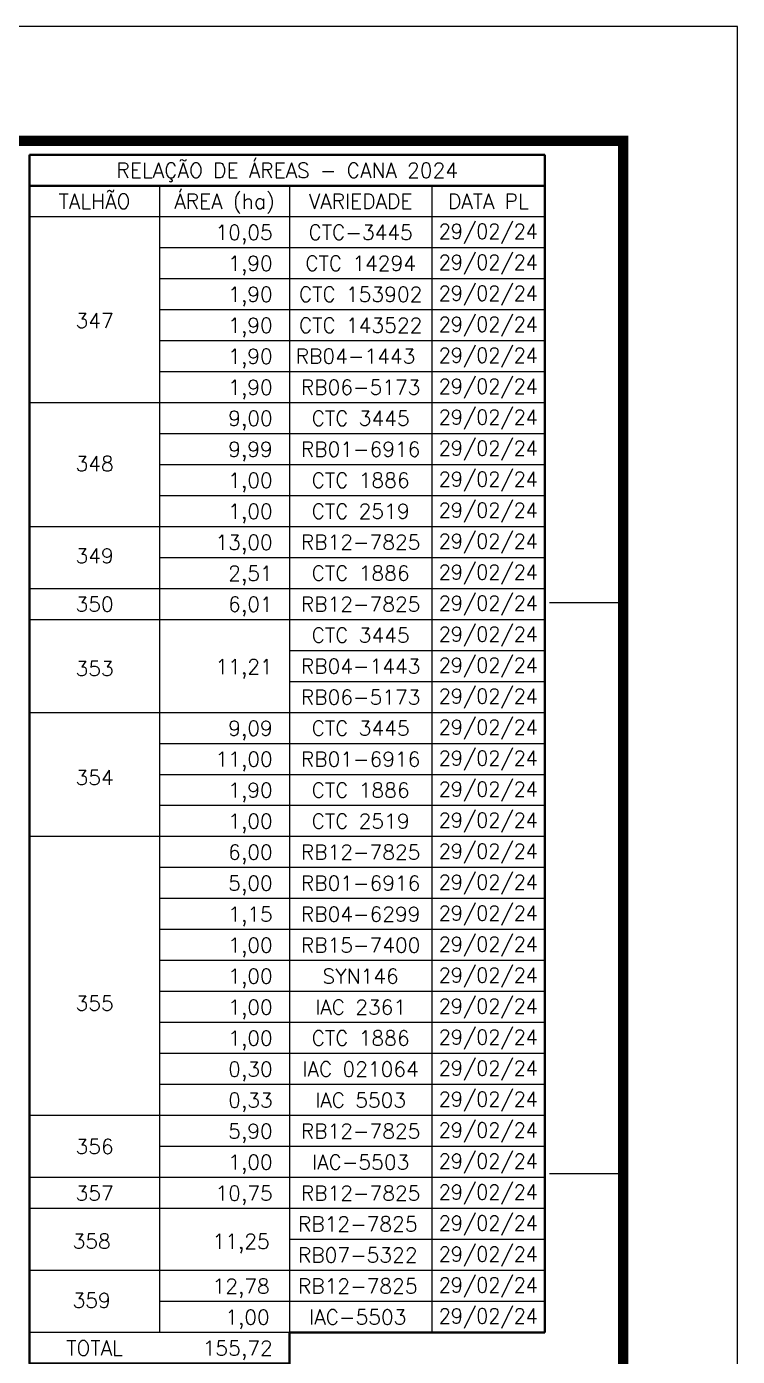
# Model space of a CAD drawing. Extents: x 729642 to 735582, y 7828609 to 7832809.
# Drawn here: x 734337 to 735582, y 7830480 to 7832809 of the extents above; entities that cross this region are included whole.
import ezdxf
from ezdxf.enums import TextEntityAlignment as Align

# ---------------------------------------------------------------- set-up
doc = ezdxf.new("R2010")
doc.units = 0
doc.header["$MEASUREMENT"] = 0
doc.linetypes.add('LIN0', pattern=[0])
for name, color, linetype in [('MALHA', 8, 'Continuous'), ('MARGEM', 5, 'Continuous'), ('QUADRO_DE_AREAS_CANA_ANTIGA', 7, 'Continuous')]:
    doc.layers.add(name, color=color, linetype=linetype)
doc.styles.add('Simplex', font='simplex.shx')

msp = doc.modelspace()

# ---------------------------------------------------------------- linework, layer by layer
at = {"layer": 'MALHA'}
for p, q in [((735252.7, 7831800), (735382, 7831800)), ((735252.7, 7830800), (735382, 7830800))]:
    msp.add_line(p, q, dxfattribs=at)
at = {"layer": 'MARGEM', "color": 174, "linetype": 'LIN0', "flags": 128}
msp.add_lwpolyline([(735582, 7832808.8), (729642, 7832808.8), (729642, 7828608.8), (735582, 7828608.8)], close=True, dxfattribs=at)
at = {"layer": 'MARGEM', "color": 174, "linetype": 'LIN0', "const_width": 18.2, "flags": 128}
msp.add_lwpolyline([(735382, 7832608.8), (729842, 7832608.8), (729842, 7828808.8), (735382, 7828808.8)], close=True, dxfattribs=at)
at = {"layer": 'QUADRO_DE_AREAS_CANA_ANTIGA', "color": 174, "linetype": 'ByBlock', "lineweight": 40}
for p, q in [((735244.6, 7832584.2), (734341.9, 7832584.2)), ((735244.6, 7832529.9), (734341.9, 7832529.9))]:
    msp.add_line(p, q, dxfattribs=at)
at = {"layer": 'QUADRO_DE_AREAS_CANA_ANTIGA', "linetype": 'Continuous'}
for p, q in [((734569.6, 7832529.9), (734569.6, 7830521.5)), ((734797.3, 7832529.9), (734797.3, 7830521.5)), ((735046.4, 7832529.9), (735046.4, 7830521.5)), ((735244.6, 7832475.6), (734341.9, 7832475.6)), ((735244.6, 7832421.3), (734569.6, 7832421.3)), ((735244.6, 7832367.1), (734569.6, 7832367.1)), ((735244.6, 7832312.8), (734569.6, 7832312.8)), ((735244.6, 7832258.5), (734569.6, 7832258.5)), ((735244.6, 7832204.2), (734569.6, 7832204.2)), ((735244.6, 7832149.9), (734341.9, 7832149.9)), ((735244.6, 7832095.7), (734569.6, 7832095.7)), ((735244.6, 7832041.4), (734569.6, 7832041.4)), ((735244.6, 7831987.1), (734569.6, 7831987.1)), ((735244.6, 7831932.8), (734341.9, 7831932.8)), ((735244.6, 7831878.5), (734569.6, 7831878.5)), ((735244.6, 7831824.2), (734341.9, 7831824.2)), ((735244.6, 7831770), (734341.9, 7831770)), ((735244.6, 7831715.7), (734797.3, 7831715.7)), ((735244.6, 7831661.4), (734797.3, 7831661.4)), ((735244.6, 7831607.1), (734341.9, 7831607.1)), ((735244.6, 7831552.8), (734569.6, 7831552.8)), ((735244.6, 7831498.5), (734569.6, 7831498.5)), ((735244.6, 7831444.3), (734569.6, 7831444.3)), ((735244.6, 7831390), (734341.9, 7831390)), ((735244.6, 7831335.7), (734569.6, 7831335.7)), ((735244.6, 7831281.4), (734569.6, 7831281.4)), ((735244.6, 7831227.1), (734569.6, 7831227.1)), ((735244.6, 7831172.9), (734569.6, 7831172.9)), ((735244.6, 7831118.6), (734569.6, 7831118.6)), ((735244.6, 7831064.3), (734569.6, 7831064.3)), ((735244.6, 7831010), (734569.6, 7831010)), ((735244.6, 7830955.7), (734569.6, 7830955.7)), ((735244.6, 7830901.4), (734341.9, 7830901.4)), ((735244.6, 7830847.2), (734569.6, 7830847.2)), ((735244.6, 7830792.9), (734341.9, 7830792.9)), ((735244.6, 7830684.3), (734797.3, 7830684.3)), ((735244.6, 7830630), (734341.9, 7830630)), ((735244.6, 7830575.8), (734569.6, 7830575.8)), ((734797.3, 7830521.5), (734341.9, 7830521.5))]:
    msp.add_line(p, q, dxfattribs=at)
at = {"layer": 'QUADRO_DE_AREAS_CANA_ANTIGA', "color": 174, "linetype": 'ByBlock', "lineweight": 40}
for points in [[(734341.9, 7832584.2), (734341.9, 7830521.5)], [(735244.6, 7832584.2), (735244.6, 7830521.5)], [(735244.6, 7830521.5), (734797.3, 7830521.5), (734797.3, 7830467.2), (734341.9, 7830467.2), (734341.9, 7830521.5)]]:
    msp.add_lwpolyline(points, dxfattribs=at)
at = {"layer": 'QUADRO_DE_AREAS_CANA_ANTIGA', "linetype": 'Continuous'}
msp.add_lwpolyline([(735244.6, 7830738.6), (734341.9, 7830738.6)], dxfattribs=at)

# ---------------------------------------------------------------- texts
at = {"layer": 'QUADRO_DE_AREAS_CANA_ANTIGA', "linetype": 'Continuous', "style": 'Simplex'}
for s, p in [('RELAÇÃO DE ÁREAS - CANA 2024', (734793.2, 7832557)), ('TALHÃO', (734455.7, 7832502.8)), ('ÁREA (ha)', (734683.4, 7832502.8)), ('VARIEDADE', (734921.8, 7832502.8)), ('DATA PL', (735145.5, 7832502.8)), ('CTC-3445', (734921.8, 7832448.5)), ('CTC 14294', (734921.8, 7832394.2)), ('CTC 153902', (734921.8, 7832339.9)), ('347', (734455.7, 7832293.8)), ('CTC 143522', (734921.8, 7832285.6)), ('RB04-1443 ', (734921.8, 7832231.4)), ('RB06-5173', (734921.8, 7832177.1)), ('CTC 3445', (734921.8, 7832122.8)), ('RB01-6916', (734921.8, 7832068.5)), ('348', (734455.7, 7832043.3)), ('CTC 1886', (734921.8, 7832014.2)), ('CTC 2519', (734921.8, 7831959.9)), ('RB12-7825', (734921.8, 7831905.7)), ('349', (734455.7, 7831881.8)), ('CTC 1886', (734921.8, 7831851.4)), ('350', (734455.7, 7831797.1)), ('RB12-7825', (734921.8, 7831797.1)), ('CTC 3445', (734921.8, 7831742.8)), ('353', (734455.7, 7831684.5)), ('RB04-1443', (734921.8, 7831688.5)), ('RB06-5173', (734921.8, 7831634.3)), ('CTC 3445', (734921.8, 7831580)), ('RB01-6916', (734921.8, 7831525.7)), ('354', (734455.7, 7831493.6)), ('CTC 1886', (734921.8, 7831471.4)), ('CTC 2519', (734921.8, 7831417.1)), ('RB12-7825', (734921.8, 7831362.8)), ('RB01-6916', (734921.8, 7831308.6)), ('RB04-6299', (734921.8, 7831254.3)), ('RB15-7400', (734921.8, 7831200)), ('SYN146', (734921.8, 7831145.7)), ('355', (734455.7, 7831098.2)), ('IAC 2361', (734921.8, 7831091.4)), ('CTC 1886', (734921.8, 7831037.2)), ('IAC 021064', (734921.8, 7830982.9)), ('IAC 5503', (734921.8, 7830928.6)), ('RB12-7825', (734921.8, 7830874.3)), ('356', (734455.7, 7830847.3)), ('IAC-5503', (734921.8, 7830820)), ('357', (734455.7, 7830765.7)), ('RB12-7825', (734921.8, 7830765.7)), ('RB12-7825', (734916.8, 7830711.5)), ('358', (734450.7, 7830681.5)), ('RB07-5322', (734916.8, 7830657.2)), ('RB12-7825', (734916.8, 7830602.9)), ('359', (734450.7, 7830577.8)), ('IAC-5503', (734916.8, 7830548.6)), ('TOTAL', (734455.7, 7830494.3))]:
    msp.add_text(s, height=26, dxfattribs=at).set_placement(p, align=Align.MIDDLE_CENTER)
at = {"layer": 'QUADRO_DE_AREAS_CANA_ANTIGA', "linetype": 'Continuous', "style": 'Simplex', "width": 0.95}
for p in [(735145.5, 7832450.2), (735145.5, 7832396), (735145.5, 7832341.7), (735145.5, 7832287.4), (735145.5, 7832233.1), (735145.5, 7832178.8), (735145.5, 7832124.6), (735145.5, 7832070.3), (735145.5, 7832016), (735145.5, 7831961.7), (735145.5, 7831907.4), (735145.5, 7831853.1), (735145.5, 7831798.9), (735145.5, 7831744.6), (735145.5, 7831690.3), (735145.5, 7831636), (735145.5, 7831581.7), (735145.5, 7831527.5), (735145.5, 7831473.2), (735145.5, 7831418.9), (735145.5, 7831364.6), (735145.5, 7831310.3), (735145.5, 7831256), (735145.5, 7831201.8), (735145.5, 7831147.5), (735145.5, 7831093.2), (735145.5, 7831038.9), (735145.5, 7830984.6), (735145.5, 7830930.3), (735145.5, 7830876.1), (735145.5, 7830821.8), (735145.5, 7830767.5), (735145.5, 7830713.2), (735145.5, 7830658.9), (735145.5, 7830604.7), (735145.5, 7830550.4)]:
    msp.add_text('29/02/24', height=26, dxfattribs=at).set_placement(p, align=Align.MIDDLE_CENTER)
at = {"layer": 'QUADRO_DE_AREAS_CANA_ANTIGA', "linetype": 'Continuous', "style": 'Simplex'}
for s, p in [('10,05', (734767.7, 7832435.3)), ('1,90', (734767.7, 7832381.1)), ('1,90', (734767.7, 7832326.8)), ('1,90', (734767.7, 7832272.5)), ('1,90', (734767.7, 7832218.2)), ('1,90', (734767.7, 7832163.9)), ('9,00', (734767.7, 7832109.7)), ('9,99', (734767.7, 7832055.4)), ('1,00', (734767.7, 7832001.1)), ('1,00', (734767.7, 7831946.8)), ('13,00', (734767.7, 7831892.5)), ('2,51', (734767.7, 7831838.2)), ('6,01', (734767.7, 7831784)), ('11,21', (734767.7, 7831674.8)), ('9,09', (734767.7, 7831566.8)), ('11,00', (734767.7, 7831512.6)), ('1,90', (734767.7, 7831458.3)), ('1,00', (734767.7, 7831404)), ('6,00', (734767.7, 7831349.7)), ('5,00', (734767.7, 7831295.4)), ('1,15', (734767.7, 7831241.1)), ('1,00', (734767.7, 7831186.9)), ('1,00', (734767.7, 7831132.6)), ('1,00', (734767.7, 7831078.3)), ('1,00', (734767.7, 7831024)), ('0,30', (734767.7, 7830969.7)), ('0,33', (734767.7, 7830915.5)), ('5,90', (734767.7, 7830861.2)), ('1,00', (734767.7, 7830806.9)), ('10,75', (734767.7, 7830752.6)), ('11,25', (734762.6, 7830668.3)), ('12,78', (734762.6, 7830589.8)), ('1,00', (734762.6, 7830535.5)), ('155,72', (734767.7, 7830481.2))]:
    msp.add_text(s, height=26, dxfattribs=at).set_placement(p, align=Align.RIGHT)

doc.saveas('drawing.dxf')
